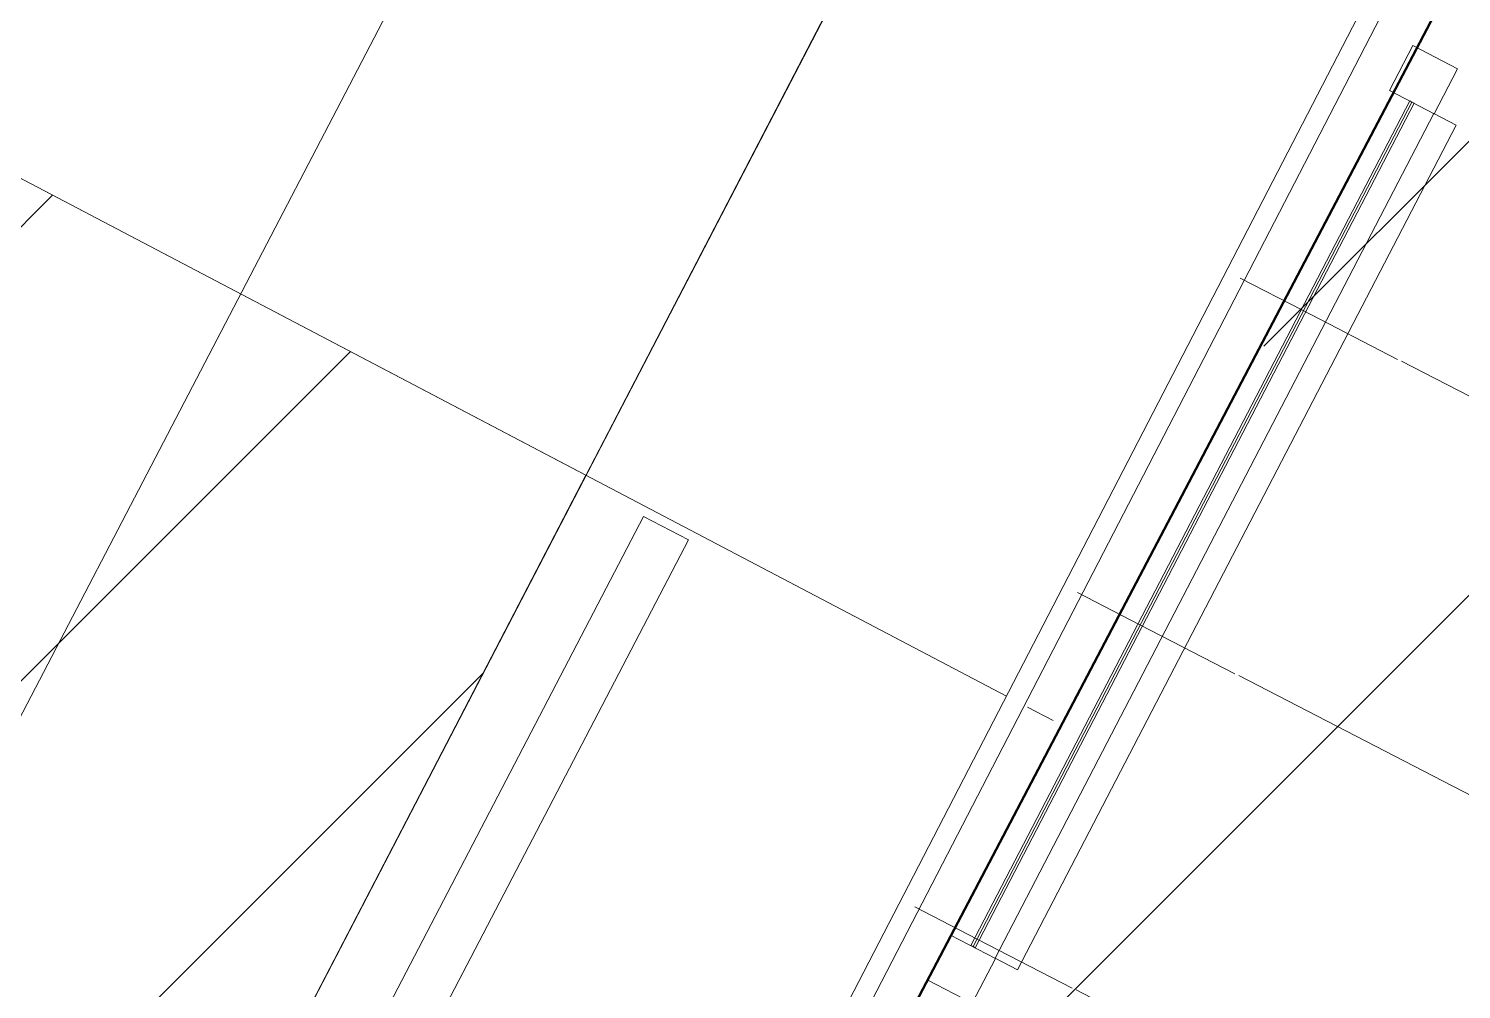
# Model space of a CAD drawing. Header units: metres. Extents: x -207 to 292, y -187 to 169.
# Drawn here: x -48.32 to -46.904, y -116.434 to -115.484 of the extents above; entities that cross this region are included whole.
import ezdxf

# ---------------------------------------------------------------- set-up
doc = ezdxf.new("R2010")
doc.units = ezdxf.units.M
for name, color, linetype, lineweight in [('A-FLOR', 7, 'Continuous', 9), ('A-FLOR-HRAL', 7, 'Continuous', 9), ('A-GLAZ-CURT', 7, 'Continuous', 9), ('A-GLAZ-CWMG', 7, 'Continuous', 9), ('A-ROOF', 7, 'Continuous', 9), ('A-ROOF-PATT', 7, 'Continuous', 9), ('ACHURADO', 7, 'Continuous', 9), ('C-BLDG-PADS', 7, 'Continuous', 9), ('C-TOPO', 7, 'Continuous', 9), ('edificios', 7, 'Continuous', 50), ('EQUIPOS PIS', 7, 'Continuous', 9)]:
    doc.layers.add(name, color=color, linetype=linetype, lineweight=lineweight)
doc.layers.add('PR10-ARQ-PL-001-Emplazamiento-C-1_dwg', color=7, linetype='Continuous', lineweight=9, true_color=0x767676)
pattern_1 = [(45, (0, 0), (-0.2245064, 0.2245064), [])]

# ---------------------------------------------------------------- blocks, each defined once
blk = doc.blocks.new('FP_39-PLANTA EMPLAZAMIENTO ACTUALIZADO')
at = {"layer": 'A-ROOF'}
blk.add_line((-43.4337, -108.5643), (-50.8201, -122.8465), dxfattribs=at)
at = {"layer": 'A-ROOF-PATT', "color": 254, "true_color": 0xcbe5d8}
for p, q in [((-47.061, -115.7625), (-47.1226, -115.7306)), ((-46.967, -115.8111), (-47.061, -115.7625)), ((-47.2218, -116.0734), (-47.2833, -116.0415)), ((-47.1278, -116.122), (-47.2218, -116.0734)), ((-47.3825, -116.3842), (-47.4441, -116.3524)), ((-47.2886, -116.4328), (-47.3825, -116.3842))]:
    blk.add_line(p, q, dxfattribs=at)
blk = doc.blocks.new('Railing - Railing-2168040-PLANTA EMPLAZAMIENTO ACTUALIZADO')
at = {"layer": 'A-FLOR-HRAL'}
for p, q in [((-47.7124, -115.9663), (-48.2017, -116.9049)), ((-47.7124, -115.9663), (-48.2017, -116.9049)), ((-47.6681, -115.9895), (-47.7124, -115.9663)), ((-47.6681, -115.9895), (-47.7124, -115.9663)), ((-47.6681, -115.9895), (-47.7124, -115.9663)), ((-47.6681, -115.9895), (-47.7124, -115.9663)), ((-48.1342, -116.8837), (-47.6681, -115.9895)), ((-48.1342, -116.8837), (-47.6681, -115.9895))]:
    blk.add_line(p, q, dxfattribs=at)
blk = doc.blocks.new('Quad Corner Mullion - 50x50 mm-2220754-PLANTA EMPLAZAMIENTO ACTUALIZADO')
at = {"layer": 'A-GLAZ-CWMG'}
for p, q in [((0.025, 0.025), (-0.025, 0.025)), ((-0.025, 0.025), (-0.025, -0.025)), ((0.025, -0.025), (0.025, 0.025)), ((-0.025, -0.025), (0.025, -0.025))]:
    blk.add_line(p, q, dxfattribs=at)
blk = doc.blocks.new('Quad Corner Mullion - 50x50 mm-2218558-PLANTA EMPLAZAMIENTO ACTUALIZADO')
at = {"layer": 'A-GLAZ-CWMG'}
for p, q in [((-0.025, -0.025), (-0.025, 0.025)), ((-0.025, 0.025), (0.025, 0.025)), ((0.025, 0.025), (0.025, -0.025)), ((0.025, -0.025), (-0.025, -0.025))]:
    blk.add_line(p, q, dxfattribs=at)
blk = doc.blocks.new('Circular Mullion - 5mm-2221313-PLANTA EMPLAZAMIENTO ACTUALIZADO')
at = {"layer": 'A-GLAZ-CWMG'}
for p, q in [((-46.7708, -124.8173), (-46.772, -124.8195)), ((-46.772, -124.8195), (-45.9408, -125.2608)), ((-46.7696, -124.8151), (-46.7708, -124.8173)), ((-46.7708, -124.8173), (-45.9396, -125.2586)), ((-45.9396, -125.2586), (-46.7708, -124.8173)), ((-45.9385, -125.2564), (-46.7696, -124.8151)), ((-45.9408, -125.2608), (-45.9396, -125.2586)), ((-45.9396, -125.2586), (-45.9385, -125.2564))]:
    blk.add_line(p, q, dxfattribs=at)
blk = doc.blocks.new('Rectangular Mullion - 50 x 50 mm-2216179-PLANTA EMPLAZAMIENTO ACTUALIZADO')
at = {"layer": 'A-GLAZ-CWMG'}
for p, q in [((0.025, 0.025), (-0.025, 0.025)), ((-0.025, 0.025), (-0.025, -0.025)), ((0.025, -0.025), (0.025, 0.025)), ((-0.025, -0.025), (0.025, -0.025))]:
    blk.add_line(p, q, dxfattribs=at)
blk = doc.blocks.new('Rectangular Mullion - 50 x 50 mm-2220737-PLANTA EMPLAZAMIENTO ACTUALIZADO')
at = {"layer": 'A-GLAZ-CWMG'}
for p, q in [((-0.025, -0.025), (-0.025, 0.025)), ((-0.025, 0.025), (0.025, 0.025)), ((0.025, 0.025), (0.025, -0.025)), ((0.025, -0.025), (-0.025, -0.025))]:
    blk.add_line(p, q, dxfattribs=at)
blk = doc.blocks.new('System Panel - Glazed-2221350-PLANTA EMPLAZAMIENTO ACTUALIZADO')
at = {"layer": 'A-GLAZ-CURT'}
for p, q in [((-0.4705, 0.0495), (0.4705, 0.0495)), ((0.4705, 0.0495), (-0.4705, 0.0495)), ((-0.4705, 0.0245), (-0.4705, 0.0495)), ((-0.4705, 0.0495), (-0.4705, 0.0245)), ((0.4705, 0.0495), (0.4705, 0.0245)), ((0.4705, 0.0495), (0.4705, 0.0245)), ((-0.4705, 0.0245), (0.4705, 0.0245)), ((0.4705, 0.0245), (-0.4705, 0.0245))]:
    blk.add_line(p, q, dxfattribs=at)
blk = doc.blocks.new('YADRAN_LASQUEMAS_ARQ_MO_003_ESTANQUE CABECERA_rvt-1-PLANTA EMPLAZAMIENTO ACTUALIZADO')
at = {"layer": 'A-ROOF-PATT', "true_color": 0x008040}
h = blk.add_hatch(dxfattribs=at)
h.set_pattern_fill('FP_31', color=116, style=0, pattern_type=2)
h.set_pattern_definition([(152.653, (-52.507, -103.883), (-0.1607824, -0.310884), [])])
h.paths.add_polyline_path([(-48.3135, -124.1428), (-40.9271, -109.8606), (-43.2607, -108.6538), (-50.6471, -122.9359)])
at = {"layer": 'A-FLOR'}
for p, q in [((-51.051, -122.24), (-43.8356, -108.3564)), ((-43.8356, -108.3564), (-51.051, -122.24)), ((-47.7255, -115.0072), (-48.8612, -117.1859)), ((-48.8612, -117.1859), (-47.7255, -115.0072))]:
    blk.add_line(p, q, dxfattribs=at)
at = {"layer": 'A-ROOF'}
for p, q in [((-43.4337, -108.5643), (-50.8201, -122.8465)), ((-43.4159, -108.5735), (-50.8023, -122.8557))]:
    blk.add_line(p, q, dxfattribs=at)
at = {"layer": 'A-FLOR-HRAL', "lineweight": 9}
blk.add_blockref('Railing - Railing-2168040-PLANTA EMPLAZAMIENTO ACTUALIZADO', (0, 0), dxfattribs=at)
at = {"layer": 'A-GLAZ-CURT', "lineweight": 9, "rotation": 242.5386953833956}
blk.add_blockref('System Panel - Glazed-2221350-PLANTA EMPLAZAMIENTO ACTUALIZADO', (-47.1697, -115.9742), dxfattribs=at)
at = {"layer": 'A-GLAZ-CWMG', "lineweight": 9}
for name, p, rotation in [('Quad Corner Mullion - 50x50 mm-2220754-PLANTA EMPLAZAMIENTO ACTUALIZADO', (-46.9412, -115.5345), 62.5386953833956), ('Quad Corner Mullion - 50x50 mm-2218558-PLANTA EMPLAZAMIENTO ACTUALIZADO', (-46.9412, -115.5345), 62.5386953833956), ('Circular Mullion - 5mm-2221313-PLANTA EMPLAZAMIENTO ACTUALIZADO', (-172.6099, -70.7189), 90.50321357475028), ('Circular Mullion - 5mm-2221313-PLANTA EMPLAZAMIENTO ACTUALIZADO', (-172.6099, -70.7189), 90.50321357475002), ('Circular Mullion - 5mm-2221313-PLANTA EMPLAZAMIENTO ACTUALIZADO', (-172.6099, -70.7189), 90.50321357475023), ('Circular Mullion - 5mm-2221313-PLANTA EMPLAZAMIENTO ACTUALIZADO', (-172.6099, -70.7189), 90.50321357475), ('Circular Mullion - 5mm-2221313-PLANTA EMPLAZAMIENTO ACTUALIZADO', (-172.6099, -70.7189), 90.50321357474976), ('Circular Mullion - 5mm-2221313-PLANTA EMPLAZAMIENTO ACTUALIZADO', (-172.6099, -70.7189), 90.50321357474954), ('Circular Mullion - 5mm-2221313-PLANTA EMPLAZAMIENTO ACTUALIZADO', (-172.6099, -70.7189), 90.50321357474975), ('Circular Mullion - 5mm-2221313-PLANTA EMPLAZAMIENTO ACTUALIZADO', (-172.6099, -70.7189), 90.5032135747495)]:
    blk.add_blockref(name, p, dxfattribs=dict(at, rotation=rotation))
at = {"layer": 'A-GLAZ-CWMG', "lineweight": 9, "extrusion": (0, 0, -1), "rotation": 297.4613046166044}
for name in ['Rectangular Mullion - 50 x 50 mm-2216179-PLANTA EMPLAZAMIENTO ACTUALIZADO', 'Rectangular Mullion - 50 x 50 mm-2220737-PLANTA EMPLAZAMIENTO ACTUALIZADO']:
    blk.add_blockref(name, (47.3982, -116.4139), dxfattribs=at)
at = {"layer": 'A-ROOF'}
blk.add_blockref('FP_39-PLANTA EMPLAZAMIENTO ACTUALIZADO', (0, 0), dxfattribs=at)
blk = doc.blocks.new('PR10-ARQ-PL-001-Emplazamiento-C-1_dwg-674643-PLANTA EMPLAZAMIENTO ACTUALIZADO')
at = {"lineweight": 9, "true_color": 0x0000ff}
h = blk.add_hatch(dxfattribs=at)
h.set_pattern_fill('FP_4', color=5, style=0, pattern_type=2)
h.set_pattern_definition(pattern_1)
h.paths.add_polyline_path([(-53.8168, -136.9334), (-51.1945, -131.9029), (-52.521, -131.2354), (-51.2911, -128.657), (-53.7658, -127.4636), (-47.7694, -115.9256), (-49.3712, -115.0845), (-48.2318, -112.8217), (-60.8341, -106.2047), (-61.9735, -108.4675), (-63.2229, -107.8115), (-67.3105, -115.9296), (-67.198, -115.9878), (-71.3128, -123.8816), (-68.5743, -125.3091), (-70.1859, -128.4007), (-58.3025, -134.5952)])
h = blk.add_hatch(dxfattribs=at)
h.set_pattern_fill('FP_4', color=5, style=0, pattern_type=2)
h.set_pattern_definition(pattern_1)
h.paths.add_polyline_path([(-45.5658, -124.6849), (-38.4088, -111.0542), (-43.3023, -108.5606), (-50.4544, -122.1938), (-45.6107, -124.662)])
at = {"layer": 'ACHURADO'}
h = blk.add_hatch(dxfattribs=at)
h.set_pattern_fill('FP_1', color=256, style=0, pattern_type=2)
h.set_pattern_definition([(90, (-655750.258, -5498481.082), (-3.592, 3.592), [0.9525, -6.232]), (45, (-655750.258, -5498481.082), (-3.5921024484, 3.5921024484), [0.9525, -4.127]), (135, (-655750.258, -5498481.082), (-3.5921024484, -3.5921024484), [0.9525, -4.127])])
h.paths.add_polyline_path([(-70.6442, -134.5395), (-73.7436, -131.908), (-75.3027, -123.0097), (-71.0234, -122.2599), (-67.2268, -118.2866), (-66.2712, -116.4669), (-67.3105, -115.9296), (-63.2229, -107.8115), (-61.9735, -108.4675), (-60.8341, -106.2047), (-48.2318, -112.8217), (-49.3712, -115.0845), (-47.2991, -116.1725), (-43.3023, -108.5606), (-42.7594, -106.0136), (-42.1754, -104.9008), (-45.8261, -103.256), (-40.8843, -91.6464), (-90.1519, -72.1131), (-89.8759, -71.4629), (-40.008, -91.2874), (-44.9502, -102.9276), (-41.8699, -104.3188), (-39.0777, -98.9988), (-32.3905, -95.9355), (-32.3969, -95.644), (-32.416, -95.353), (-32.4478, -95.0631), (-32.4923, -94.7749), (-32.5493, -94.4889), (-32.6188, -94.2057), (-32.7006, -93.9258), (-32.7945, -93.6497), (-32.9004, -93.378), (-33.0181, -93.1112), (-33.1473, -92.8497), (-33.2879, -92.5942), (-33.4395, -92.3451), (-33.6018, -92.1028), (-33.7746, -91.8679), (-33.9574, -91.6407), (-34.1501, -91.4218), (-34.3521, -91.2115), (-34.5631, -91.0102), (-34.7827, -90.8183), (-35.0105, -90.6362), (-35.246, -90.4643), (-59.1192, -80.1137), (-68.8001, -76.3127), (-68.9406, -76.6765), (-68.7875, -76.7356), (-68.9568, -77.1741), (-69.3253, -77.0318), (-69.1559, -76.5933), (-68.9571, -76.251), (-90.056, -67.967), (-91.0316, -70.4234), (-94.0857, -119.1647), (-83.1667, -127.7404)])
at = {"lineweight": 9, "flags": 128}
blk.add_lwpolyline([(-53.7637, -127.4596), (-47.7694, -115.9256), (-48.4721, -115.5567)], dxfattribs=at)
at = {"layer": 'C-BLDG-PADS', "flags": 128}
blk.add_lwpolyline([(-43.4337, -108.5643), (-43.8356, -108.3564), (-53.7637, -127.4596)], dxfattribs=at)
at = {"layer": 'C-TOPO', "flags": 128}
for points in [[(-66.3655, -114.3906), (-64.0344, -115.5429), (-57.0236, -119.0087), (-50.9358, -122.0182), (-49.3153, -118.9001), (-48.7128, -117.7408), (-46.9635, -114.3749)], [(-43.4337, -108.5643), (-43.8356, -108.3564), (-45.268, -111.1126), (-45.4795, -111.5195), (-46.7671, -113.997), (-46.9635, -114.3749), (-48.7128, -117.7408), (-49.3153, -118.9001), (-50.9358, -122.0182), (-51.2505, -122.6239), (-51.9307, -123.9327), (-51.2505, -122.6239), (-51.9307, -123.9327), (-51.2505, -122.6239), (-43.8356, -108.3564), (-43.4337, -108.5643)], [(-50.8201, -122.8465), (-51.2505, -122.6239), (-50.9358, -122.0182), (-51.2505, -122.6239), (-50.9358, -122.0182), (-49.3153, -118.9001), (-48.7128, -117.7408), (-46.9635, -114.3749), (-46.7671, -113.997), (-45.4795, -111.5195), (-45.268, -111.1126), (-43.8356, -108.3564), (-43.4337, -108.5643)]]:
    blk.add_lwpolyline(points, dxfattribs=at)
blk.add_lwpolyline([(-43.4337, -108.5643), (-43.8356, -108.3564), (-45.268, -111.1126), (-45.4795, -111.5195), (-46.7671, -113.997), (-46.9635, -114.3749), (-48.7128, -117.7408), (-49.3153, -118.9001), (-50.9358, -122.0182), (-49.3153, -118.9001), (-48.7128, -117.7408), (-46.9635, -114.3749), (-46.7671, -113.997), (-45.4795, -111.5195), (-45.268, -111.1126), (-43.8356, -108.3564)], close=True, dxfattribs=at)
at = {"layer": 'edificios'}
blk.add_line((-43.3319, -108.6169), (-50.4594, -122.1912), dxfattribs=at)
at = {"layer": 'EQUIPOS PIS'}
for p, q in [((-48.4721, -115.5567), (-47.3536, -116.1439)), ((-47.3328, -116.1549), (-47.3073, -116.1682))]:
    blk.add_line(p, q, dxfattribs=at)

msp = doc.modelspace()

# ---------------------------------------------------------------- linework, layer by layer
at = {"layer": 'C-BLDG-PADS'}
msp.add_line((-53.7696, -127.4709), (-43.8356, -108.3564), dxfattribs=at)
at = {"layer": 'C-TOPO'}
for p, q in [((-43.8356, -108.3564), (-51.2505, -122.6239)), ((-48.7128, -117.7408), (-46.9635, -114.3749)), ((-48.7128, -117.7408), (-46.9635, -114.3749)), ((-48.7128, -117.7408), (-46.9635, -114.3749)), ((-46.9635, -114.3749), (-48.7128, -117.7408)), ((-46.9635, -114.3749), (-48.7128, -117.7408))]:
    msp.add_line(p, q, dxfattribs=at)

# ---------------------------------------------------------------- block references
at = {"lineweight": 5}
msp.add_blockref('YADRAN_LASQUEMAS_ARQ_MO_003_ESTANQUE CABECERA_rvt-1-PLANTA EMPLAZAMIENTO ACTUALIZADO', (0, 0), dxfattribs=at)
at = {"layer": 'PR10-ARQ-PL-001-Emplazamiento-C-1_dwg', "color": 7}
msp.add_blockref('PR10-ARQ-PL-001-Emplazamiento-C-1_dwg-674643-PLANTA EMPLAZAMIENTO ACTUALIZADO', (0, 0), dxfattribs=at)

doc.saveas('drawing.dxf')
